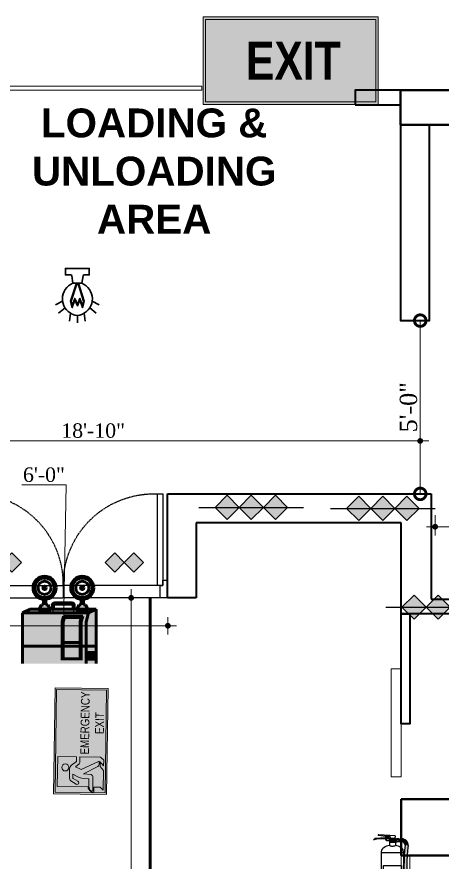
# Model space of a CAD drawing. Header units: inches. Extents: x -250485 to 735580, y -140410 to 288049.
# Drawn here: x 23488.1 to 23635.3, y 21699.1 to 21991.7 of the extents above; entities that cross this region are included whole.
import ezdxf

# ---------------------------------------------------------------- set-up
doc = ezdxf.new("R2010")
doc.units = ezdxf.units.IN
doc.header["$MEASUREMENT"] = 0
doc.header["$PDMODE"] = 35
doc.linetypes.add('DASH', pattern=[0.35, 0.25, -0.1])
doc.layers.get('0').update_dxf_attribs({"lineweight": 0})
doc.layers.get('Defpoints').update_dxf_attribs({"lineweight": 0})
for name, color, linetype, lineweight in [('A column', 106, 'Continuous', 40), ('A glass wall', 160, 'Continuous', 9), ('A WALL', 7, 'Continuous', 35), ('DIM 01', 250, 'Continuous', 9), ('DOOR', 222, 'Continuous', 0), ('Emergency Light', 251, 'Continuous', 15), ('hosebox', 10, 'Continuous', 0), ('Layer1', 134, 'Continuous', 0), ('sheet', 7, 'Continuous', 15), ('TEXT-1', 7, 'Continuous', 0), ('wall', 7, 'Continuous', 0), ('wall-line', 7, 'Continuous', 0)]:
    doc.layers.add(name, color=color, linetype=linetype, lineweight=lineweight)
for name, color, linetype in [('bp door', 40, 'Continuous'), ('fire rated wall', 7, 'Continuous'), ('FIREACC', 30, 'Continuous'), ('OUTSIDE', 253, 'Continuous')]:
    doc.layers.add(name, color=color, linetype=linetype)
doc.styles.add('ARCH', font='times.ttf')
doc.styles.add('DIM-3', font='arial.ttf', dxfattribs={"width": 0.8, "height": 6})
doc.styles.add('REG', font='times.ttf')
doc.styles.get("Standard").update_dxf_attribs({"font": 'arialbd.ttf', "height": 24})
doc.dimstyles.new('Dim-Pres', dxfattribs={"dimtxt": 5.5, "dimasz": 2, "dimexe": 1.5, "dimexo": 1.5, "dimgap": 1, "dimtad": 3, "dimdec": 0, "dimzin": 3, "dimdsep": 46, "dimlunit": 4, "dimtxsty": 'REG', "dimblk": 'point', "dimcen": 2, "dimclrd": 256, "dimclre": 256, "dimclrt": 7, "dimadec": 0, "dimazin": 0, "dimtfac": 0.75, "dimtdec": 0, "dimtmove": 1, "dimatfit": 3, "dimldrblk": 'point', "dimfxl": 0, "dimtolj": 1, "dimtzin": 0, "dimlwd": -1, "dimlwe": -1, "dimarcsym": 1})
doc.dimstyles.new('Sunnya', dxfattribs={"dimtxt": 6, "dimasz": 8, "dimexe": 6, "dimexo": 3, "dimgap": 1, "dimtad": 3, "dimdec": 0, "dimzin": 3, "dimdsep": 46, "dimlunit": 4, "dimtxsty": 'ARCH', "dimblk": 'DOTSMALL', "dimcen": -2, "dimclrd": 256, "dimclre": 256, "dimclrt": 7, "dimadec": 0, "dimazin": 0, "dimtfac": 0.75, "dimtdec": 0, "dimtmove": 1, "dimatfit": 3, "dimfxl": 0, "dimtolj": 1, "dimtzin": 0, "dimlwd": -1, "dimlwe": -1, "dimarcsym": 0})

# ---------------------------------------------------------------- blocks, each defined once
blk = doc.blocks.new('_DotSmall')
at = {"layer": 'wall-line', "color": 0, "const_width": 0.5}
blk.add_lwpolyline([(-0.0625, 0, 1), (0.0625, 0, 1)], format="xyb", close=True, dxfattribs=at)
blk = doc.blocks.new('*D113')
at = {"ltscale": 30, "transparency": 16777216}
for p, q in [((23627.94, 21886.58), (23621.73, 21886.58)), ((23627.73, 21886.58), (23627.73, 21826.58)), ((23628.53, 21826.58), (23621.73, 21826.58))]:
    blk.add_line(p, q, dxfattribs=at)
at = {"layer": 'Defpoints', "color": 0, "ltscale": 30, "transparency": 16777216}
for p in [(23630.94, 21886.58), (23627.73, 21826.58), (23631.53, 21826.58)]:
    blk.add_point(p, dxfattribs=at)
at = {"ltscale": 30, "transparency": 16777216, "xscale": 8, "yscale": 8, "zscale": 8}
for p, rotation in [((23627.73, 21886.58), 90), ((23627.73, 21826.58), 270)]:
    blk.add_blockref('_DotSmall', p, dxfattribs=dict(at, rotation=rotation))
at = {"color": 7, "ltscale": 30, "transparency": 16777216, "insert": (23623.68, 21856.58), "char_height": 6, "attachment_point": 5, "rotation": 90, "style": 'ARCH'}
blk.add_mtext('\\A1;5\'-0"', dxfattribs=at)
blk = doc.blocks.new('bfg')
at = {"layer": 'fire rated wall'}
h = blk.add_hatch(color=1, dxfattribs=at)
h.dxf.hatch_style = 1
h.paths.add_polyline_path([(9432308.67, -5613534.51), (9432321.43, -5613547.26), (9432334.18, -5613534.51)])
h.paths.add_polyline_path([(9432334.18, -5613534.51), (9432321.43, -5613521.75), (9432308.67, -5613534.51)])
h.paths.add_polyline_path([(9432334.18, -5613534.51), (9432359.68, -5613534.51), (9432346.93, -5613521.75)])
h.paths.add_polyline_path([(9432334.18, -5613534.51), (9432346.93, -5613547.26), (9432359.68, -5613534.51)])
at = {"layer": 'fire rated wall', "color": 1, "elevation": 0}
for points in [[(9432321.43, -5613547.26), (9432334.18, -5613534.51), (9432321.43, -5613521.75), (9432308.67, -5613534.51)], [(9432346.93, -5613547.26), (9432359.68, -5613534.51), (9432346.93, -5613521.75), (9432334.18, -5613534.51)]]:
    blk.add_lwpolyline(points, close=True, dxfattribs=at)
blk.add_lwpolyline([(9432291.67, -5613534.51), (9432376.69, -5613534.51)], dxfattribs=at)
blk = doc.blocks.new('3HR RATE')
at = {"layer": 'fire rated wall', "xscale": 1.292997314696549, "yscale": 1.292997314696549, "zscale": 1.292997314696549}
for p in [(-12191616.2, 7245476.7), (-12191583.2, 7245476.7)]:
    blk.add_blockref('bfg', p, dxfattribs=at)
blk = doc.blocks.new('fddfgdgfsg')
at = {"ltscale": 100000}
h = blk.add_hatch(color=1, dxfattribs=at)
h.paths.add_polyline_path([(2091.9, -12378.98), (2096.33, -12383.41), (2100.73, -12379), (2100.72, -12378.98), (2100.73, -12378.97), (2096.32, -12374.56)])
h.paths.add_polyline_path([(2105.14, -12383.41), (2109.56, -12378.98), (2105.14, -12374.56), (2100.73, -12378.97), (2100.75, -12378.98), (2100.73, -12379)])
at = {"layer": 'bp door', "color": 1, "linetype": 'DASH'}
for p, q in [((2117.32, -12362.64, -9.7), (2072.61, -12362.64, -9.7)), ((2072.61, -12368.4, -9.7), (2072.61, -12362.64, -9.7)), ((2117.32, -12368.4, -9.7), (2072.61, -12368.4, -9.7))]:
    blk.add_line(p, q, dxfattribs=at)
at = {"layer": 'bp door', "color": 1, "elevation": -9.7}
for points in [[(2117.32, -12368.4), (2118.55, -12368.4), (2118.55, -12370.87), (2120.61, -12370.87), (2120.61, -12362.64), (2117.32, -12362.64)], [(2116.08, -12410.64), (2118.55, -12410.64), (2118.55, -12368.4), (2116.08, -12368.4)], [(2100.75, -12378.98), (2096.32, -12374.56), (2091.9, -12378.98), (2096.33, -12383.41)], [(2109.56, -12378.98), (2105.14, -12374.56), (2100.72, -12378.98), (2105.14, -12383.41)]]:
    blk.add_lwpolyline(points, close=True, dxfattribs=at)
at = {"layer": 'bp door', "color": 1, "linetype": 'DASH'}
blk.add_arc((2114.39, -12368.89, -9.7), 41.79, 179.3284, 272.3206, dxfattribs=at)
blk = doc.blocks.new('fsgfdsgs')
at = {"layer": 'Layer1', "rotation": 90}
blk.add_blockref('fddfgdgfsg', (-9519.84, -14665.81, 9.7), dxfattribs=at)
at = {"layer": 'Layer1', "xscale": -1, "rotation": 90}
blk.add_blockref('fddfgdgfsg', (-9519.84, -10520.59, 9.7), dxfattribs=at)
blk = doc.blocks.new('dot')
at = {"color": 4}
for p, q in [((0, 1.5), (0, -1.5)), ((-1.5, 0), (1.5, 0))]:
    blk.add_line(p, q, dxfattribs=at)
at = {"color": 6, "const_width": 0.5}
blk.add_lwpolyline([(-0.25, 0, 1), (0.25, 0, 1)], format="xyb", close=True, dxfattribs=at)
blk = doc.blocks.new('point')
blk.add_blockref('dot', (0, 0))
blk = doc.blocks.new('*D381')
at = {"layer": 'Defpoints', "color": 0, "ltscale": 30, "transparency": 16777216}
for p in [(23468.21, 21790.58, -9.7), (23540.39, 21790.58, -9.7), (23540.39, 21780.92)]:
    blk.add_point(p, dxfattribs=at)
at = {"layer": 'Layer1', "ltscale": 30, "transparency": 16777216}
for p, q in [((23505.18, 21829.67), (23489.81, 21829.67)), ((23504.3, 21780.92), (23505.18, 21829.67)), ((23468.21, 21783.57), (23468.21, 21779.42)), ((23540.39, 21783.57), (23540.39, 21779.42)), ((23470.21, 21780.92), (23538.39, 21780.92))]:
    blk.add_line(p, q, dxfattribs=at)
at = {"layer": 'Layer1', "ltscale": 30, "transparency": 16777216, "xscale": 2, "yscale": 2, "zscale": 2, "rotation": 180}
blk.add_blockref('point', (23468.21, 21780.92), dxfattribs=at)
at = {"layer": 'Layer1', "ltscale": 30, "transparency": 16777216, "xscale": 2, "yscale": 2, "zscale": 2}
blk.add_blockref('point', (23540.39, 21780.92), dxfattribs=at)
at = {"layer": 'Layer1', "color": 7, "ltscale": 30, "transparency": 16777216, "insert": (23497.5, 21833.21), "char_height": 5, "attachment_point": 5, "style": 'REG'}
blk.add_mtext('\\A1;6\'-0"', dxfattribs=at)
blk = doc.blocks.new('erww')
at = {"lineweight": 53, "ltscale": 100000}
h = blk.add_hatch(color=9, dxfattribs=at)
edge = h.paths.add_edge_path()
edge.add_ellipse((-274591.5, 140689.9), major_axis=(11, 11), ratio=1, start_angle=0, end_angle=360)
edge = h.paths.add_edge_path(flags=16)
edge.add_ellipse((-274591.5, 140689.9), major_axis=(9.25, 9.25), ratio=1, start_angle=0, end_angle=360)
h = blk.add_hatch(color=9, dxfattribs=at)
edge = h.paths.add_edge_path()
edge.add_ellipse((-274540.9, 140689.9), major_axis=(11, 11), ratio=1, start_angle=0, end_angle=360)
edge = h.paths.add_edge_path(flags=16)
edge.add_ellipse((-274540.9, 140689.9), major_axis=(9.25, 9.25), ratio=1, start_angle=0, end_angle=360)
h = blk.add_hatch(color=252, dxfattribs=at)
edge = h.paths.add_edge_path()
edge.add_line((-274593.1, 140666.9), (-274595.8, 140666.9))
edge.add_line((-274595.8, 140666.9), (-274599.8, 140659.5))
edge.add_line((-274599.8, 140659.5), (-274583.1, 140659.5))
edge.add_line((-274583.1, 140659.5), (-274587.2, 140666.9))
edge.add_line((-274587.2, 140666.9), (-274589.9, 140666.9))
edge.add_line((-274589.9, 140666.9), (-274589.9, 140674.3))
edge.add_ellipse((-274591.5, 140689.9), major_axis=(-11, 11), ratio=1, start_angle=129.0836, end_angle=140.9164, ccw=False)
edge.add_line((-274593.1, 140674.3), (-274593.1, 140666.9))
h = blk.add_hatch(color=251, dxfattribs=at)
edge = h.paths.add_edge_path()
edge.add_ellipse((-274577.9, 140666.5), major_axis=(2.28, 2.28), ratio=1, start_angle=45, end_angle=135)
edge.add_line((-274581.1, 140666.5), (-274581.1, 140660.2))
edge.add_line((-274581.1, 140660.2), (-274579.5, 140660.2))
edge.add_line((-274579.5, 140660.2), (-274579.5, 140666.4))
edge.add_ellipse((-274577.8, 140666.5), major_axis=(1.18, 1.18), ratio=1, start_angle=43.0406, end_angle=136.9594, ccw=False)
edge.add_line((-274577.7, 140668.1), (-274555.1, 140668.1))
edge.add_ellipse((-274555, 140666.5), major_axis=(1.18, 1.18), ratio=1, start_angle=313.0406, end_angle=406.9594, ccw=False)
edge.add_line((-274553.3, 140666.4), (-274553.3, 140660.2))
edge.add_line((-274553.3, 140660.2), (-274551.7, 140660.2))
edge.add_line((-274551.7, 140660.2), (-274551.7, 140666.5))
edge.add_ellipse((-274555, 140666.5), major_axis=(2.28, 2.28), ratio=1, start_angle=315, end_angle=405)
edge.add_line((-274555, 140669.8), (-274577.9, 140669.8))
h = blk.add_hatch(color=252, dxfattribs=at)
edge = h.paths.add_edge_path()
edge.add_line((-274542.5, 140666.9), (-274545.2, 140666.9))
edge.add_line((-274545.2, 140666.9), (-274549.3, 140659.5))
edge.add_line((-274549.3, 140659.5), (-274532.6, 140659.5))
edge.add_line((-274532.6, 140659.5), (-274536.6, 140666.9))
edge.add_line((-274536.6, 140666.9), (-274539.3, 140666.9))
edge.add_line((-274539.3, 140666.9), (-274539.3, 140674.3))
edge.add_ellipse((-274540.9, 140689.9), major_axis=(-11, 11), ratio=1, start_angle=129.0836, end_angle=140.9164, ccw=False)
edge.add_line((-274542.5, 140674.3), (-274542.5, 140666.9))
for color, points in [(255, [(-274579.5, 140661.3), (-274579.5, 140660.2), (-274581.1, 140660.2), (-274581.1, 140661.3), (-274610.7, 140661.3), (-274621.1, 140656.5), (-274532.6, 140656.5), (-274522.1, 140661.3), (-274551.7, 140661.3), (-274551.7, 140660.2), (-274553.3, 140660.2), (-274553.3, 140661.3)]), (250, [(-274534, 140594.1), (-274523.8, 140594.1), (-274523.8, 140602.9), (-274534, 140602.9)])]:
    blk.add_hatch(color=color, dxfattribs=at).paths.add_polyline_path(points)
h = blk.add_hatch(color=9, dxfattribs=at)
h.paths.add_polyline_path([(-274621.1, 140656.5), (-274621.1, 140588.1), (-274535.8, 140588.1), (-274535.8, 140644.4), (-274532.6, 140656.5)])
h.paths.add_polyline_path([(-274568, 140644.4), (-274566.1, 140651.7), (-274540.3, 140651.7), (-274542.3, 140644.4), (-274542.3, 140592.9), (-274568, 140592.9)], flags=16)
h.paths.add_polyline_path([(-274566.4, 140644.4), (-274564.9, 140650.1), (-274542.4, 140650.1), (-274543.9, 140644.4), (-274543.9, 140594.5), (-274566.4, 140594.5)], flags=0)
h = blk.add_hatch(color=255, dxfattribs=at)
h.paths.add_polyline_path([(-274522.1, 140661.3), (-274532.6, 140656.5), (-274535.8, 140644.4), (-274535.8, 140588.1), (-274522.1, 140588.1)])
h.paths.add_polyline_path([(-274523.8, 140602.9), (-274523.8, 140594.1), (-274534, 140594.1), (-274534, 140602.9)], flags=16)
h = blk.add_hatch(color=250, dxfattribs=at)
h.paths.add_polyline_path([(-274566.1, 140651.7), (-274568, 140644.4), (-274568, 140592.9), (-274542.3, 140592.9), (-274542.3, 140644.4), (-274540.3, 140651.7)])
h.paths.add_polyline_path([(-274542.4, 140650.1), (-274543.9, 140644.4), (-274543.9, 140594.5), (-274566.4, 140594.5), (-274566.4, 140644.4), (-274564.9, 140650.1)], flags=16)
at = {"color": 9, "lineweight": 53, "ltscale": 100000}
for p, q in [((-274599.8, 140659.5), (-274595.8, 140666.9)), ((-274593.1, 140666.9), (-274595.8, 140666.9)), ((-274593.1, 140674.3), (-274593.1, 140666.9)), ((-274589.9, 140674.3), (-274589.9, 140666.9)), ((-274587.2, 140666.9), (-274589.9, 140666.9)), ((-274587.2, 140666.9), (-274583.1, 140659.5)), ((-274549.3, 140659.5), (-274545.2, 140666.9)), ((-274542.5, 140666.9), (-274545.2, 140666.9)), ((-274542.5, 140674.3), (-274542.5, 140666.9)), ((-274539.3, 140674.3), (-274539.3, 140666.9)), ((-274536.6, 140666.9), (-274539.3, 140666.9)), ((-274536.6, 140666.9), (-274532.6, 140659.5)), ((-274583.1, 140659.5), (-274599.8, 140659.5)), ((-274532.6, 140659.5), (-274549.3, 140659.5))]:
    blk.add_line(p, q, dxfattribs=at)
at = {"color": 255, "lineweight": 53, "ltscale": 100000}
for p, q in [((-274581.1, 140660.2), (-274581.1, 140666.5)), ((-274579.5, 140660.2), (-274579.5, 140666.5)), ((-274553.3, 140666.5), (-274553.3, 140660.2)), ((-274551.7, 140666.5), (-274551.7, 140660.2)), ((-274610.7, 140661.3), (-274621.1, 140656.5)), ((-274532.6, 140656.5), (-274621.1, 140656.5)), ((-274581.1, 140661.3), (-274610.7, 140661.3)), ((-274581.1, 140660.2), (-274579.5, 140660.2)), ((-274553.3, 140661.3), (-274579.5, 140661.3)), ((-274553.3, 140660.2), (-274551.7, 140660.2)), ((-274522.1, 140661.3), (-274551.7, 140661.3)), ((-274532.6, 140656.5), (-274535.8, 140644.4)), ((-274522.1, 140661.3), (-274532.6, 140656.5)), ((-274522.1, 140588.1), (-274522.1, 140661.3)), ((-274535.8, 140644.4), (-274535.8, 140588.1)), ((-274621.1, 140611.7), (-274522.1, 140611.7)), ((-274534, 140602.9), (-274523.8, 140602.9)), ((-274534, 140594.1), (-274534, 140602.9)), ((-274523.8, 140602.9), (-274523.8, 140594.1)), ((-274523.8, 140594.1), (-274534, 140594.1))]:
    blk.add_line(p, q, dxfattribs=at)
at = {"color": 251, "lineweight": 53, "ltscale": 100000}
for p, q in [((-274577.9, 140669.8), (-274555, 140669.8)), ((-274577.7, 140668.1), (-274555, 140668.1))]:
    blk.add_line(p, q, dxfattribs=at)
at = {"color": 250, "lineweight": 53, "ltscale": 100000}
for p, q in [((-274621.1, 140588.1), (-274621.1, 140656.5)), ((-274566.1, 140651.7), (-274568, 140644.4)), ((-274568, 140644.4), (-274568, 140592.9)), ((-274564.9, 140650.1), (-274566.4, 140644.4)), ((-274566.4, 140644.4), (-274566.4, 140594.5)), ((-274540.3, 140651.7), (-274566.1, 140651.7)), ((-274542.4, 140650.1), (-274564.9, 140650.1)), ((-274542.4, 140650.1), (-274543.9, 140644.4)), ((-274543.9, 140644.4), (-274543.9, 140594.5)), ((-274540.3, 140651.7), (-274542.3, 140644.4)), ((-274542.3, 140644.4), (-274542.3, 140592.9)), ((-274542.3, 140616.5), (-274568, 140616.5)), ((-274543.9, 140594.5), (-274566.4, 140594.5))]:
    blk.add_line(p, q, dxfattribs=at)
at = {"color": 9, "lineweight": 53, "ltscale": 100000}
for centre, major_axis, start_param, end_param in [((-274591.5, 140689.9), (11, 11), 5.497787, 11.780972), ((-274591.5, 140689.9), (9.25, 9.25), 5.497787, 11.780972), ((-274591.5, 140689.9), (-6.22, 6.22), 3.926991, 10.210176), ((-274540.9, 140689.9), (11, 11), 5.497787, 11.780972), ((-274540.9, 140689.9), (9.25, 9.25), 5.497787, 11.780972), ((-274540.9, 140689.9), (-6.22, 6.22), 3.926991, 10.210176), ((-274591.5, 140689.9), (-1.6, 1.6), 3.926991, 10.210176), ((-274540.9, 140689.9), (-1.6, 1.6), 3.926991, 10.210176)]:
    blk.add_ellipse(centre, major_axis=major_axis, ratio=1, start_param=start_param, end_param=end_param, dxfattribs=at)
at = {"color": 251, "lineweight": 53, "ltscale": 100000}
for centre, major_axis, start_param, end_param in [((-274577.9, 140666.5), (2.28, 2.28), 0.785398, 2.356194), ((-274577.8, 140666.5), (-1.18, 1.18), -0.819596, 0.751199), ((-274555, 140666.5), (-1.18, 1.18), 3.96119, 5.531985), ((-274555, 140666.5), (2.28, 2.28), 5.497787, 7.068583)]:
    blk.add_ellipse(centre, major_axis=major_axis, ratio=1, start_param=start_param, end_param=end_param, dxfattribs=at)
blk = doc.blocks.new('A$C16DB04AD')
at = {"layer": 'Emergency Light', "color": 154, "lineweight": 30}
for p, q in [((-6.54, -14.39), (-9.59, -15.98)), ((6.54, -14.39), (9.59, -15.98)), ((-5.43, -17.4), (-8.33, -19.77)), ((5.43, -17.4), (8.33, -19.77)), ((-2.95, -19.78), (-3.46, -23.22)), ((0, -20.7), (0, -24)), ((2.95, -19.78), (3.46, -23.22))]:
    blk.add_line(p, q, dxfattribs=at)
blk.add_lwpolyline([(-2, -6.57), (-2.49, -3.28, 0.371278), (-2.94, -2.89), (-5.25, -2.89), (-5.25, 0), (5.25, 0), (5.25, -2.89), (2.94, -2.89, 0.371278), (2.49, -3.28), (2, -6.57)], format="xyb", dxfattribs=at)
at = {"layer": 'Emergency Light', "color": 1, "lineweight": 30}
blk.add_lwpolyline([(-0.43, -6.57), (-3.01, -14.48), (-2.28, -17.27), (-1.1, -13.91), (0, -16.5), (1.1, -13.91), (2.28, -17.27), (3.01, -14.48), (0.43, -6.57)], dxfattribs=at)
blk.add_lwpolyline([(0.43, -7.28, 0.690361), (-0.43, -7.28), (-2.75, -14.5), (-2.25, -16.42), (-1.12, -13.21), (0, -15.86), (1.12, -13.21), (2.25, -16.42), (2.75, -14.5), (0.43, -7.28)], format="xyb", dxfattribs=at)
at = {"layer": 'Emergency Light', "color": 154, "lineweight": 30}
blk.add_lwpolyline([(-2.02, -6.58), (2, -6.57)], dxfattribs=at)
for centre, radius, start, end in [((0.78, -13.41), 7.38, 112.0671, 245.9767), ((-0.78, -13.41), 7.38, 294.0233, 67.9329), ((0, -15.96), 4.74, 241.9689, 298.0311)]:
    blk.add_arc(centre, radius, start, end, dxfattribs=at)
blk = doc.blocks.new('WFE')
h = blk.add_hatch(color=255)
h.dxf.hatch_style = 1
h.paths.add_polyline_path([(-267898.14, 138466.65), (-267925.22, 138466.65), (-267925.22, 138453.12), (-267898.14, 138453.12)])
at = {"true_color": 0x00823c}
h = blk.add_hatch(color=116, dxfattribs=at)
h.dxf.hatch_style = 1
h.paths.add_polyline_path([(-267898.53, 138466.27), (-267924.83, 138466.27), (-267924.83, 138453.5), (-267898.53, 138453.5)])
h = blk.add_hatch(color=7)
h.dxf.hatch_style = 1
edge = h.paths.add_edge_path()
edge.add_line((-267915.67, 138465.76), (-267915.67, 138460.96))
edge.add_line((-267915.67, 138460.96), (-267916.89, 138460.95))
edge.add_line((-267916.89, 138460.95), (-267917.87, 138462.22))
edge.add_arc((-267918.79, 138461.48), 1.18, 38.6997, 89.1552)
edge.add_line((-267918.77, 138462.66), (-267920.97, 138462.66))
edge.add_arc((-267920.89, 138460.14), 2.52, 91.7797, 103.5408)
edge.add_arc((-267921.27, 138461.83), 0.786, 105.7358, 142.6328)
edge.add_line((-267921.89, 138462.31), (-267922.7, 138460.97))
edge.add_arc((-267922.33, 138460.73), 0.434, 146.6305, 329.27)
edge.add_line((-267921.96, 138460.51), (-267921.24, 138461.73))
edge.add_arc((-267921.09, 138461.64), 0.176, 91.289, 148.2105, ccw=False)
edge.add_line((-267921.09, 138461.82), (-267920.17, 138461.82))
edge.add_line((-267920.17, 138461.82), (-267920.91, 138460.36))
edge.add_line((-267920.91, 138460.36), (-267921.1, 138459.57))
edge.add_line((-267921.1, 138459.57), (-267921.25, 138457.85))
edge.add_arc((-267921.37, 138457.83), 0.125, -85.898, 7.6051, ccw=False)
edge.add_line((-267921.36, 138457.71), (-267922.79, 138457.71))
edge.add_arc((-267922.82, 138454.18), 3.53, 89.4971, 101.3594)
edge.add_arc((-267923.32, 138456.51), 1.15, 100.0089, 171.4142)
edge.add_line((-267924.45, 138456.68), (-267920.81, 138456.69))
edge.add_arc((-267920.77, 138457.28), 0.589, 266.7226, 344.0757)
edge.add_line((-267920.21, 138457.12), (-267920.01, 138459.09))
edge.add_line((-267920.01, 138459.09), (-267918.13, 138455.48))
edge.add_arc((-267917.62, 138455.74), 0.573, 207.3378, 270.1311)
edge.add_line((-267917.62, 138455.17), (-267916.72, 138455.17))
edge.add_line((-267916.72, 138455.17), (-267918.94, 138459.69))
edge.add_line((-267918.94, 138459.69), (-267918.25, 138461.19))
edge.add_line((-267918.25, 138461.19), (-267917.51, 138460.24))
edge.add_arc((-267917.16, 138460.56), 0.468, 222.2016, 269.5545)
edge.add_line((-267917.16, 138460.09), (-267915.67, 138460.09))
edge.add_line((-267915.67, 138460.09), (-267915.67, 138454.79))
edge.add_line((-267915.67, 138454.79), (-267916.48, 138453.99))
edge.add_line((-267916.48, 138453.99), (-267917.89, 138453.99))
edge.add_line((-267917.89, 138453.99), (-267916.91, 138454.91))
edge.add_line((-267916.91, 138454.91), (-267917.87, 138454.91))
edge.add_arc((-267917.29, 138453.25), 1.76, 109.0672, 137.8746)
edge.add_line((-267918.6, 138454.43), (-267919.06, 138453.99))
edge.add_line((-267919.06, 138453.99), (-267924.15, 138453.99))
edge.add_line((-267924.15, 138453.99), (-267923.36, 138454.78))
edge.add_line((-267923.36, 138454.78), (-267923.36, 138456.44))
edge.add_line((-267923.36, 138456.44), (-267924.83, 138456.43))
edge.add_arc((-267918.88, 138454.19), 6.36, 150.9073, 159.3468, ccw=False)
edge.add_arc((-267923.35, 138456.57), 1.3, 89.7522, 146.6944, ccw=False)
edge.add_line((-267923.34, 138457.87), (-267923.34, 138465.76))
edge.add_line((-267923.34, 138465.76), (-267915.67, 138465.76))
edge = h.paths.add_edge_path(flags=16)
edge.add_arc((-267918.45, 138463.76), 0.912, 0, 360)
h = blk.add_hatch(color=7)
h.dxf.hatch_style = 1
h.paths.add_polyline_path([(-267910.19, 138462.55), (-267910.19, 138463.83), (-267907.55, 138463.83), (-267909.18, 138465.36), (-267907.54, 138465.36), (-267905.16, 138463.19), (-267907.53, 138461.02), (-267909.19, 138461.02), (-267907.55, 138462.55)])
at = {"color": 255}
blk.add_lwpolyline([(-267898.14, 138466.65), (-267925.22, 138466.65), (-267925.22, 138453.12), (-267898.14, 138453.12)], close=True, dxfattribs=at)
at = {"color": 116, "true_color": 0x00823c}
blk.add_lwpolyline([(-267898.53, 138466.27), (-267924.83, 138466.27), (-267924.83, 138453.5), (-267898.53, 138453.5)], close=True, dxfattribs=at)
at = {"color": 255}
blk.add_lwpolyline([(-267915.67, 138465.76), (-267915.67, 138460.96), (-267916.89, 138460.95), (-267917.87, 138462.22, 0.223781), (-267918.77, 138462.66), (-267920.97, 138462.66, 0.051363), (-267921.48, 138462.59, 0.162399), (-267921.89, 138462.31), (-267922.7, 138460.97, 1.023303), (-267921.96, 138460.51), (-267921.24, 138461.73, -0.253603), (-267921.09, 138461.82), (-267920.17, 138461.82), (-267920.91, 138460.36), (-267921.1, 138459.57), (-267921.25, 138457.85, -0.432237), (-267921.36, 138457.71), (-267922.79, 138457.71, 0.051805), (-267923.52, 138457.64, 0.322053), (-267924.45, 138456.68), (-267920.81, 138456.69, 0.350945), (-267920.21, 138457.12), (-267920.01, 138459.09), (-267918.13, 138455.48, 0.281056), (-267917.62, 138455.17), (-267916.72, 138455.17), (-267918.94, 138459.69), (-267918.25, 138461.19), (-267917.51, 138460.24, 0.209607), (-267917.16, 138460.09), (-267915.67, 138460.09), (-267915.67, 138454.79), (-267916.48, 138453.99), (-267917.89, 138453.99), (-267916.91, 138454.91), (-267917.87, 138454.91, 0.126362), (-267918.6, 138454.43), (-267919.06, 138453.99), (-267924.15, 138453.99), (-267923.36, 138454.78), (-267923.36, 138456.44), (-267924.83, 138456.43, -0.036841), (-267924.44, 138457.28, -0.253699), (-267923.34, 138457.87), (-267923.34, 138465.76), (-267915.67, 138465.76)], format="xyb", close=True, dxfattribs=at)
blk.add_circle((-267918.45, 138463.76), 0.912, dxfattribs=at)
at = {"layer": 'DIM 01', "color": 255, "lineweight": -2, "insert": (-267908.26, 138460.02), "char_height": 2.2352, "attachment_point": 1, "style": 'DIM-3'}
blk.add_mtext_dynamic_manual_height_columns('\\pi-6.82409;{\\C0;EMERGENCY\\P\\pi-1.53473;EXIT}', width=2.2352, gutter_width=11.18, heights=[0], dxfattribs=at)
blk = doc.blocks.new('3CGD')
h = blk.add_hatch(color=255)
h.dxf.hatch_style = 1
h.paths.add_polyline_path([(-274923.76, 140887.58), (-275025.01, 140887.58), (-275025.01, 140836.96), (-274923.76, 140836.96)])
at = {"true_color": 0x00823c}
h = blk.add_hatch(color=116, dxfattribs=at)
h.dxf.hatch_style = 1
h.paths.add_polyline_path([(-274925.19, 140886.15), (-275023.58, 140886.15), (-275023.58, 140838.39), (-274925.19, 140838.39)])
at = {"color": 255}
for p, q in [((-274923.76, 140887.58), (-275025.01, 140887.58)), ((-275025.01, 140887.58), (-275025.01, 140836.96)), ((-274923.76, 140836.96), (-274923.76, 140887.58)), ((-275025.01, 140836.96), (-274923.76, 140836.96))]:
    blk.add_line(p, q, dxfattribs=at)
at = {"color": 116, "true_color": 0x00823c}
for p, q in [((-274925.19, 140886.15), (-275023.58, 140886.15)), ((-275023.58, 140886.15), (-275023.58, 140838.39)), ((-274925.19, 140838.39), (-274925.19, 140886.15)), ((-275023.58, 140838.39), (-274925.19, 140838.39))]:
    blk.add_line(p, q, dxfattribs=at)
at = {"layer": 'DIM 01', "color": 255, "lineweight": -2, "insert": (-275000.24, 140873.3), "char_height": 22.0763, "attachment_point": 1, "style": 'DIM-3'}
blk.add_mtext_dynamic_manual_height_columns('{\\fArial|b1|i0|c0|p34;EXIT}', width=11.7457, gutter_width=110.38, heights=[0], dxfattribs=at)
blk = doc.blocks.new('*U196')
at = {"layer": 'OUTSIDE', "linetype": 'Continuous'}
for points in [[(-100.1, 481.8), (-104.2, 460.2), (-78.9, 477.6)], [(-78.9, 477.6), (-104.2, 460.2), (-84.3, 462.4)], [(-84.3, 462.4), (-104.2, 460.2), (-76.6, 321.2)], [(-104.2, 460.2), (-96.6, 320.1), (-76.6, 321.2)], [(-85.3, 498), (-100.1, 481.8), (-46.6, 485.8)], [(-46.6, 485.8), (-100.1, 481.8), (-64, 484)], [(-64, 484), (-100.1, 481.8), (-78.9, 477.6)], [(-64.2, 504), (-85.3, 498), (-52.4, 503.4)], [(-52.4, 503.4), (-85.3, 498), (-46.6, 502.2)], [(-43.2, 502.2), (-85.3, 498), (-43.2, 485.8)], [(-85.3, 498), (-43.2, 502.2), (-46.6, 502.2)], [(-85.3, 498), (-46.6, 485.8), (-43.2, 485.8)], [(-52.4, 503.4), (-58.3, 504), (-64.2, 504)], [(-46.6, 485.8), (-64, 484), (-52.4, 484.6)], [(-52.4, 484.6), (-64, 484), (-58.3, 484)], [(-96.6, 320.1), (-102.4, 180), (-82.5, 180)], [(-76.6, 321.2), (-96.6, 320.1), (-82.5, 180)], [(-82, 160), (-102.8, 111), (-82.8, 111)], [(-102, 160), (-102.8, 111), (-82, 160)], [(-102.8, 111), (-104.2, 62), (-84.2, 62)], [(-82.8, 111), (-102.8, 111), (-84.2, 62)]]:
    blk.add_solid(points, dxfattribs=at)
blk = doc.blocks.new('*U195')
at = {"layer": 'OUTSIDE', "linetype": 'Continuous'}
for points in [[(0, 488.3), (-0.7, 487.2), (0.9, 485.5)], [(-0.7, 487.2), (-0.3, 486), (0.9, 485.5)], [(0.4, 499.9), (0, 488.3), (0.9, 485.5)], [(0.8, 499.9), (0.4, 499.9), (0.9, 485.5)], [(0.9, 499.9), (0.8, 499.9), (0.9, 485.5)], [(0.9, 499.9), (0.9, 485.5), (1.7, 488.3)], [(1.2, 499.9), (0.9, 499.9), (1.7, 488.3)], [(1.7, 488.3), (0.9, 485.5), (2.4, 487.2)], [(2.4, 487.2), (0.9, 485.5), (2, 486)]]:
    blk.add_solid(points, dxfattribs=at)
blk = doc.blocks.new('ABC')
at = {"layer": 'FIREACC', "color": 11}
for p, q in [((-39154.2, 31706.6), (-39205.4, 31703.9)), ((-39151.6, 31714.1), (-39192.8, 31719.9)), ((-39100.5, 31717.2), (-39188.6, 31723.6)), ((-39133.8, 31707.7), (-39153.8, 31706.7)), ((-39135.7, 31711.8), (-39151.1, 31714)), ((-39133.7, 31709.3), (-39133.9, 31706.3)), ((-39102.2, 31701.2), (-39101.8, 31707.1)), ((-39100.5, 31717.2), (-39101.7, 31701.2)), ((-39153.3, 31701.1), (-39200, 31699.5)), ((-39127.3, 31701.9), (-39152.9, 31701.1)), ((-39099.5, 31682), (-39131.5, 31682)), ((-39131.5, 31682), (-39131.5, 31666)), ((-39126.8, 31704), (-39131.4, 31703.7)), ((-39100.3, 31685.2), (-39130.7, 31685.2)), ((-39130.7, 31683.6), (-39130.7, 31682)), ((-39100.3, 31683.6), (-39130.7, 31683.6)), ((-39129.4, 31697.8), (-39129.4, 31701.2)), ((-39129.4, 31701.2), (-39127.5, 31701.2)), ((-39129.4, 31685.2), (-39129.4, 31697.1)), ((-39127, 31701.2), (-39101.6, 31701.2)), ((-39105.9, 31702.6), (-39126.8, 31701.9)), ((-39105.9, 31705.1), (-39126.3, 31704)), ((-39106, 31703.5), (-39105.9, 31705.1)), ((-39101.6, 31685.2), (-39101.6, 31701.2)), ((-39100.3, 31683.6), (-39100.3, 31682)), ((-39099.5, 31682), (-39099.5, 31666)), ((-39175.5, 31633.6), (-39175.5, 31300.6)), ((-39055.5, 31633.6), (-39055.5, 31300.6)), ((-39128.8, 31305.6), (-39163.6, 31305.6)), ((-39102.2, 31305.6), (-39066.5, 31305.6))]:
    blk.add_line(p, q, dxfattribs=at)
for centre, radius in [((-39115.5, 31693.2), 8), ((-39115.5, 31693.2), 7.11), ((-39104.1, 31703.3), 0.818)]:
    blk.add_circle(centre, radius, dxfattribs=at)
for centre, radius, start, end in [((-39188.8, 31719.6), 4, 85.8388, 175.8388), ((-39136.1, 31709.5), 2.4, 355.8388, 82.0095), ((-39131.5, 31706.1), 2.4, 175.8388, 273.0799), ((-39201.9, 31687.7), 16.6, 102.0731, 158.0787), ((-39195.2, 31655.6), 44.2, 96.1934, 120.0254), ((-39115, 31581.1), 86.5, 100.9999, 123.208), ((-39130.7, 31684.4), 0.8, 90, 270), ((-39104.1, 31703.3), 1.96, 175.8388, 355.8388), ((-39100.3, 31684.4), 0.8, 270, 90), ((-39116, 31581.1), 86.5, 56.792, 79.0001), ((-39149.4, 31630.6), 26.3, 119.5311, 173.3898), ((-39081.6, 31630.6), 26.3, 6.6102, 60.4689), ((-39171.3, 31302.3), 4.51, 202.0814, 252.7663), ((-39172.9, 31302.4), 4.45, 276.3773, 340.9868), ((-39160, 31298.3), 9.06, 135.2683, 162.981), ((-39164, 31301.8), 3.74, 83.2574, 130.4174), ((-39128.4, 31298.8), 6.79, 39.6417, 93.3999), ((-39115.8, 31305.7), 7.75, 199.8006, 272.52), ((-39115.2, 31305.7), 7.75, 267.48, 340.1994), ((-39102.6, 31298.8), 6.79, 86.6001, 140.3583), ((-39067, 31301.8), 3.74, 49.5826, 96.7426), ((-39071, 31298.3), 9.06, 17.019, 44.7317), ((-39058.1, 31302.4), 4.45, 199.0132, 263.6227), ((-39059.7, 31302.3), 4.51, 287.2337, 337.9186)]:
    blk.add_arc(centre, radius, start, end, dxfattribs=at)
at = {"layer": 'OUTSIDE', "color": 11}
for p, q in [((-39125.1, 31706.4), (-39126.9, 31706.4)), ((-39126.9, 31705.7), (-39125.1, 31705.7)), ((-39118.4, 31695), (-39120.3, 31696.2)), ((-39116.2, 31689.4), (-39118.2, 31699.8)), ((-39115.8, 31697.9), (-39116.2, 31688.6)), ((-39115.8, 31697.9), (-39115.5, 31697.9)), ((-39115.8, 31697.9), (-39115.5, 31697.9)), ((-39115.1, 31697.9), (-39115.5, 31697.9)), ((-39115.1, 31697.9), (-39114.8, 31688.6)), ((-39114.8, 31689.4), (-39112.8, 31699.8)), ((-39112.6, 31695), (-39110.7, 31696.2)), ((-39101.7, 31701.2), (-39102.2, 31701.2)), ((-39096.3, 31699.5), (-39101.6, 31699.5)), ((-39096.3, 31695.5), (-39101.6, 31695.5)), ((-39096.3, 31690.9), (-39101.6, 31690.9)), ((-39096.3, 31686.9), (-39101.6, 31686.9)), ((-39096.3, 31699.5), (-39096.3, 31686.9)), ((-39080.4, 31698.9), (-39092, 31698.9)), ((-39080.3, 31697.8), (-39092, 31697.8)), ((-39080.3, 31688.6), (-39092, 31688.6)), ((-39080.4, 31687.5), (-39092, 31687.5)), ((-39080.3, 31701.2), (-39091.7, 31701.2)), ((-39080.3, 31685.2), (-39091.7, 31685.2)), ((-39080.3, 31701.2), (-39080.3, 31685.2)), ((-39080.2, 31686.6), (-39077.6, 31686.6)), ((-39063.4, 31685.2), (-39068.2, 31685.2)), ((-39055.5, 31626), (-39175.5, 31626)), ((-39055.5, 31326), (-39175.5, 31326)), ((-39058.3, 31298), (-39172.7, 31298))]:
    blk.add_line(p, q, dxfattribs=at)
at = {"layer": 'OUTSIDE', "color": 1}
for p, q in [((-39080.2, 31699.8), (-39077.6, 31699.8)), ((-39063.4, 31701.2), (-39068.2, 31701.2)), ((-39163.5, 31341.8), (-39163.5, 31557.8)), ((-39163.5, 31557.8), (-39067.5, 31557.8)), ((-39067.5, 31557.8), (-39067.5, 31341.8)), ((-39055.5, 31442), (-39027.5, 31442)), ((-39049.5, 31442), (-39049.5, 31426)), ((-39029.6, 31442), (-39029.6, 31426)), ((-39027.5, 31442), (-39027.5, 31426)), ((-39055.5, 31426), (-39027.5, 31426)), ((-39067.5, 31341.8), (-39163.5, 31341.8)), ((-39049, 31347.6), (-39049, 31346)), ((-39049, 31347.6), (-39029.8, 31347.6)), ((-39048.6, 31346), (-39049, 31346)), ((-39049, 31346), (-39049, 31328)), ((-39048.6, 31345.9), (-39048.6, 31328)), ((-39043.3, 31346), (-39045.7, 31346)), ((-39045.7, 31345.9), (-39045.7, 31328)), ((-39043.3, 31345.9), (-39043.3, 31328)), ((-39040.6, 31326), (-39040.6, 31346)), ((-39040.6, 31326), (-39040.6, 31346)), ((-39040.6, 31346), (-39038.2, 31346)), ((-39038.2, 31326), (-39038.2, 31346)), ((-39035.6, 31346), (-39033.2, 31346)), ((-39035.6, 31345.9), (-39035.6, 31328)), ((-39033.2, 31345.9), (-39033.2, 31328)), ((-39030.3, 31346), (-39029.8, 31346)), ((-39030.3, 31345.9), (-39030.3, 31328)), ((-39029.8, 31347.6), (-39029.8, 31346)), ((-39029.8, 31346), (-39029.8, 31328)), ((-39047.4, 31326), (-39031.4, 31326)), ((-39046.2, 31325), (-39046.2, 31326)), ((-39032.6, 31325), (-39046.2, 31325)), ((-39045.7, 31325), (-39045.7, 31314)), ((-39033.2, 31324.1), (-39045.7, 31324.1)), ((-39045.7, 31314), (-39033.2, 31314)), ((-39033.2, 31325), (-39033.2, 31314)), ((-39032.6, 31325), (-39032.6, 31326))]:
    blk.add_line(p, q, dxfattribs=at)
at = {"layer": 'OUTSIDE', "color": 11}
for centre, radius, start, end in [((-39140.2, 31705.9), 14, 1.7796, 358.9745), ((-39140.2, 31705.9), 13.6, 1.8369, 358.9415), ((-39126.9, 31706), 0.343, 90, 270), ((-39125.1, 31706), 0.343, 270, 90), ((-39118, 31687.9), 25.7, 238.3845, 275.6038), ((-39115.5, 31693.2), 5.65, 115.6308, 148.0837), ((-39115.5, 31693.2), 3.41, 125.5003, 148.0837), ((-39115.5, 31687.6), 1.22, 124.1991, 55.3937), ((-39113.4, 31689.8), 27.6, 265.6954, 300.3163), ((-39115.5, 31693.2), 3.41, 31.9163, 54.4997), ((-39115.5, 31693.2), 5.65, 31.9163, 64.3692), ((-39091.5, 31693.8), 7.45, 91.1883, 129.7873), ((-39091.5, 31692.6), 7.45, 230.2127, 268.8117), ((-39089.6, 31693.2), 5.13, 117.4534, 242.5466), ((-39091.9, 31700.9), 1.98, 181.0474, 268.0119), ((-39091.9, 31685.5), 1.98, 91.9881, 178.9526), ((-39066.2, 31730.2), 45.1, 255.4552, 267.5164), ((-39063.5, 31669), 32.2, 354.9737, 89.8444), ((-39063.5, 31669), 16.2, 356.2273, 89.6749), ((-37883.4, 31547.2), 1170.2, 174.0773, 185.1556)]:
    blk.add_arc(centre, radius, start, end, dxfattribs=at)
at = {"layer": 'OUTSIDE', "color": 1}
for centre, radius, start, end in [((-39066.2, 31656.2), 45.1, 92.4836, 104.5448), ((-37872.2, 31546.6), 1165.4, 174.1113, 185.1494), ((-35847.1, 31458.9), 3202.3, 180.5894, 181.9925), ((-35847.1, 31458.9), 3186.3, 180.5923, 182.0025), ((-39046.1, 31328.7), 2.97, 192.2541, 244.019), ((-39045.7, 31328.7), 2.97, 192.2541, 244.019), ((-39042.8, 31328.7), 2.97, 192.2541, 244.019), ((-39040.4, 31328.7), 2.97, 192.2541, 244.019), ((-39038.5, 31328.7), 2.97, 295.981, 347.7459), ((-39036.1, 31328.7), 2.97, 295.981, 347.7459), ((-39033.2, 31328.7), 2.97, 295.981, 347.7459), ((-39032.7, 31328.7), 2.97, 295.981, 347.7459)]:
    blk.add_arc(centre, radius, start, end, dxfattribs=at)
at = {"layer": 'OUTSIDE', "color": 11, "linetype": 'Continuous', "xscale": -0.8000000000029104, "yscale": 0.7999999999992724, "zscale": 0.7999999999999443}
blk.add_blockref('*U195', (-39114.8, 31298), dxfattribs=at)
at = {"layer": 'OUTSIDE', "color": 1, "linetype": 'Continuous', "xscale": -0.8000000000029104, "yscale": 0.7999999999992724, "zscale": 0.7999999999999443}
blk.add_blockref('*U196', (-39114.8, 31298), dxfattribs=at)
at = {"layer": 'sheet', "color": 5, "insert": (-39091, 31384.5), "char_height": 48, "width": 165, "attachment_point": 7, "rotation": 90}
blk.add_mtext('{\\C6;ABC}', dxfattribs=at)
blk = doc.blocks.new('*D396')
at = {"layer": 'Defpoints', "color": 0, "ltscale": 30, "transparency": 16777216}
for p in [(23632.9, 21821.58), (23916.93, 21821.58, -11.61), (23916.93, 21815.2)]:
    blk.add_point(p, dxfattribs=at)
at = {"layer": 'Layer1', "ltscale": 30, "transparency": 16777216}
for p, q in [((23632.9, 21819.2), (23632.9, 21813.7)), ((23634.9, 21815.2), (23914.93, 21815.2)), ((23916.93, 21816.79), (23916.93, 21813.7))]:
    blk.add_line(p, q, dxfattribs=at)
at = {"layer": 'Layer1', "ltscale": 30, "transparency": 16777216, "xscale": 2, "yscale": 2, "zscale": 2, "rotation": 180}
blk.add_blockref('point', (23632.9, 21815.2), dxfattribs=at)
at = {"layer": 'Layer1', "ltscale": 30, "transparency": 16777216, "xscale": 2, "yscale": 2, "zscale": 2}
blk.add_blockref('point', (23916.93, 21815.2), dxfattribs=at)
at = {"layer": 'Layer1', "color": 7, "ltscale": 30, "transparency": 16777216, "insert": (23774.91, 21818.74), "char_height": 5, "attachment_point": 5, "style": 'REG'}
blk.add_mtext('\\A1;23\'-8"', dxfattribs=at)
blk = doc.blocks.new('*D415')
at = {"layer": 'Defpoints', "color": 0, "ltscale": 30, "transparency": 16777216}
for p in [(23401.33, 21844.06, -9.7), (23627.73, 21844.93), (23627.73, 21844.06, -9.7)]:
    blk.add_point(p, dxfattribs=at)
at = {"layer": 'Layer1', "ltscale": 30, "transparency": 16777216}
for p, q in [((23401.33, 21845.13), (23401.33, 21846.43)), ((23403.33, 21844.93), (23625.73, 21844.93)), ((23627.73, 21845.13), (23627.73, 21846.43))]:
    blk.add_line(p, q, dxfattribs=at)
at = {"layer": 'Layer1', "ltscale": 30, "transparency": 16777216, "xscale": 2, "yscale": 2, "zscale": 2, "rotation": 180}
blk.add_blockref('point', (23401.33, 21844.93), dxfattribs=at)
at = {"layer": 'Layer1', "ltscale": 30, "transparency": 16777216, "xscale": 2, "yscale": 2, "zscale": 2}
blk.add_blockref('point', (23627.73, 21844.93), dxfattribs=at)
at = {"layer": 'Layer1', "color": 7, "ltscale": 30, "transparency": 16777216, "insert": (23514.53, 21848.47), "char_height": 5, "attachment_point": 5, "style": 'REG'}
blk.add_mtext('\\A1;18\'-10"', dxfattribs=at)
blk = doc.blocks.new('*D736')
at = {"layer": 'Defpoints', "color": 0, "ltscale": 30, "transparency": 16777216}
for p in [(23527.69, 21790.58), (23534.21, 21790.58, -9.7), (23534.21, 21219.33, -9.7)]:
    blk.add_point(p, dxfattribs=at)
at = {"layer": 'Layer1', "ltscale": 30, "transparency": 16777216}
for p, q in [((23529.69, 21790.58), (23526.19, 21790.58)), ((23527.69, 21221.33), (23527.69, 21788.58)), ((23529.69, 21219.33), (23526.19, 21219.33))]:
    blk.add_line(p, q, dxfattribs=at)
at = {"layer": 'Layer1', "ltscale": 30, "transparency": 16777216, "xscale": 2, "yscale": 2, "zscale": 2}
for p, rotation in [((23527.69, 21790.58), 90), ((23527.69, 21219.33), 270)]:
    blk.add_blockref('point', p, dxfattribs=dict(at, rotation=rotation))
at = {"layer": 'Layer1', "color": 7, "ltscale": 30, "transparency": 16777216, "insert": (23524.13, 21504.95), "char_height": 5, "attachment_point": 5, "rotation": 90, "style": 'REG'}
blk.add_mtext('\\A1;47\'-7"', dxfattribs=at)

msp = doc.modelspace()

# ---------------------------------------------------------------- linework, layer by layer
at = {"layer": 'A column', "color": 7}
for p, q in [((23621.19, 21701.33, -9.7), (23621.19, 21720.83, -9.7)), ((23621.19, 21720.83, -9.7), (23640.69, 21720.83, -9.7)), ((23640.69, 21701.33, -9.7), (23621.19, 21701.33, -9.7))]:
    msp.add_line(p, q, dxfattribs=at)
at = {"layer": 'A column', "color": 7, "elevation": -9.7}
msp.add_lwpolyline([(23620.94, 21966.33), (23640.94, 21966.33), (23640.94, 21954.33), (23620.94, 21954.33), (23620.94, 21966.33)], dxfattribs=at)
at = {"layer": 'A glass wall', "color": 7, "ltscale": 30, "elevation": -9.7}
for points in [[(23621.19, 21766.02), (23617.7, 21766.02), (23617.7, 21728.62), (23621.19, 21728.62)], [(23621.19, 21701.33), (23624.19, 21701.33), (23624.19, 21659.83), (23621.19, 21659.83)]]:
    msp.add_lwpolyline(points, close=True, dxfattribs=at)
at = {"layer": 'A WALL', "color": 7, "ltscale": 30}
for p, q in [((23540.21, 21790.58, -9.7), (23540.21, 21826.58, -9.7)), ((23540.21, 21826.58, -9.7), (23631.53, 21826.58, -9.7)), ((23631.53, 21826.58, -9.7), (23631.53, 21790.08, -9.7)), ((23621.19, 21816.58, -9.7), (23550.21, 21816.58, -9.7)), ((23550.21, 21816.58, -9.7), (23550.21, 21790.58, -9.7)), ((23621.19, 21785.08, -9.7), (23621.19, 21816.58, -9.7)), ((23550.21, 21790.58, -9.7), (23540.21, 21790.58, -9.7)), ((23631.53, 21790.08, -9.7), (23631.53, 21790.08, -9.7)), ((23631.53, 21790.08, -9.7), (23860.44, 21790.08, -9.7)), ((23860.44, 21785.08, -9.7), (23621.19, 21785.08, -9.7))]:
    msp.add_line(p, q, dxfattribs=at)
at = {"layer": 'A WALL', "color": 7, "ltscale": 30, "elevation": -9.7}
for points in [[(23605.19, 21961.33), (23620.94, 21961.33), (23620.94, 21966.33), (23605.19, 21966.33)], [(23621.19, 21785.08), (23624.19, 21785.08), (23624.19, 21746.96), (23621.19, 21746.96)]]:
    msp.add_lwpolyline(points, close=True, dxfattribs=at)
msp.add_lwpolyline([(23620.94, 21954.33), (23620.94, 21886.58), (23630.94, 21886.58), (23630.94, 21954.33), (23620.94, 21954.33)], dxfattribs=at)
at = {"layer": 'DOOR', "color": 7, "ltscale": 30, "elevation": -9.7}
msp.add_lwpolyline([(23418.19, 21967.76), (23552.19, 21967.76), (23552.19, 21966.33), (23418.19, 21966.33)], close=True, dxfattribs=at)
at = {"layer": 'hosebox', "color": 7, "linetype": 'Continuous'}
msp.add_line((23620.94, 21961.33, -9.7), (23620.94, 21912.14, -9.7), dxfattribs=at)
at = {"layer": 'wall', "color": 75, "lineweight": 53, "ltscale": 100000, "elevation": -9.7}
msp.add_lwpolyline([(23534.21, 21790.58), (23534.21, 21219.33)], dxfattribs=at)

# ---------------------------------------------------------------- block references
at = {"layer": 'DIM 01', "color": 63, "lineweight": -2}
for name, p, xscale, yscale, zscale in [('3CGD', (188070.91, -62286.36, -19.4), 0.5981940063184084, 0.5981940063211368, 0.5981940063154294), ('erww', (94309.98, -14487.36), 0.2578821660354151, 0.2578821660354151, 0.2578821660354151)]:
    msp.add_blockref(name, p, dxfattribs=dict(at, xscale=xscale, yscale=yscale, zscale=zscale))
at = {"layer": 'DIM 01', "color": 63, "lineweight": -2, "xscale": 1.354657076082979, "yscale": 1.354657076080912, "zscale": 1.354657076082979, "rotation": 89.17891329344738}
msp.add_blockref('WFE', (216257.52, 381944.31, -9.7), dxfattribs=at)
at = {"layer": 'Emergency Light', "lineweight": 30, "xscale": 0.7868064756185049, "yscale": 0.7868064756185049, "zscale": 0.7868064756213451}
msp.add_blockref('A$C16DB04AD', (23509.07, 21904.67), dxfattribs=at)
at = {"layer": 'Layer1', "xscale": 0.75, "yscale": 0.75, "zscale": 0.75, "rotation": 90}
msp.add_blockref('fsgfdsgs', (14059.31, 19658.48, -9.7), dxfattribs=at)
at = {"layer": 'Layer1', "xscale": 0.2533935670508072, "yscale": 0.2533935670526262, "zscale": 0.2533935670521235}
for p in [(22458.62, 25067.46), (22504.15, 25067.13), (22523.31, 25032.91)]:
    msp.add_blockref('3HR RATE', p, dxfattribs=at)
at = {"layer": 'wall', "color": 1, "lineweight": 53, "xscale": 0.06433683165232651, "yscale": 0.06433683165232651, "zscale": 0.06433683165094806}
msp.add_blockref('ABC', (26134.67, 19667.58, -9.7), dxfattribs=at)

# ---------------------------------------------------------------- texts
at = {"layer": 'TEXT-1', "color": 7, "ltscale": 0.25, "insert": (23535.65, 21916.69, -9.7), "char_height": 10, "width": 89.2959, "attachment_point": 8, "rotation": 359.9997}
msp.add_mtext('LOADING & UNLOADING  AREA', dxfattribs=at)

# ---------------------------------------------------------------- dimensions: what is measured, and where the dimension line sits
at = {"color": 7, "ltscale": 30}
dim = msp.add_linear_dim(base=(23627.73, 21826.58, -9.7), p1=(23630.94, 21886.58, -9.7), p2=(23631.53, 21826.58, -9.7), angle=90, dimstyle='Sunnya', dxfattribs=at)
dim.commit()
dim.dimension.update_dxf_attribs({"geometry": '*D113', "text_midpoint": (23623.68, 21856.58, -9.7)})
at = {"layer": 'Layer1', "ltscale": 30}
dim = msp.add_linear_dim(base=(23627.73, 21844.93), p1=(23401.33, 21844.06, -9.7), p2=(23627.73, 21844.06, -9.7), dimstyle='Dim-Pres', override={"dimtxt": 5, "dimfxl": 4, "dimfxlon": 1}, dxfattribs=at)
dim.commit()
dim.dimension.update_dxf_attribs({"geometry": '*D415', "text_midpoint": (23514.53, 21848.47)})
dim = msp.add_linear_dim(base=(23540.39, 21780.92), p1=(23468.21, 21790.58, -9.7), p2=(23540.39, 21790.58, -9.7), dimstyle='Dim-Pres', override={"dimtxt": 5, "dimfxl": 4, "dimfxlon": 1}, dxfattribs=at)
dim.commit()
dim.dimension.update_dxf_attribs({"geometry": '*D381', "text_midpoint": (23504.18, 21829.67), "dimtype": 160})
dim = msp.add_aligned_dim(p1=(23632.9, 21821.58), p2=(23916.93, 21821.58, -11.61), distance=-6.37, dimstyle='Dim-Pres', override={"dimtxt": 5, "dimfxl": 4, "dimfxlon": 1}, dxfattribs=at)
dim.commit()
dim.dimension.update_dxf_attribs({"geometry": '*D396', "text_midpoint": (23774.91, 21818.74)})
dim = msp.add_linear_dim(base=(23527.69, 21790.58), p1=(23534.21, 21219.33, -9.7), p2=(23534.21, 21790.58, -9.7), angle=90, dimstyle='Dim-Pres', override={"dimtxt": 5, "dimfxl": 4, "dimfxlon": 1}, dxfattribs=at)
dim.commit()
dim.dimension.update_dxf_attribs({"geometry": '*D736', "text_midpoint": (23524.13, 21504.95)})

doc.saveas('drawing.dxf')
